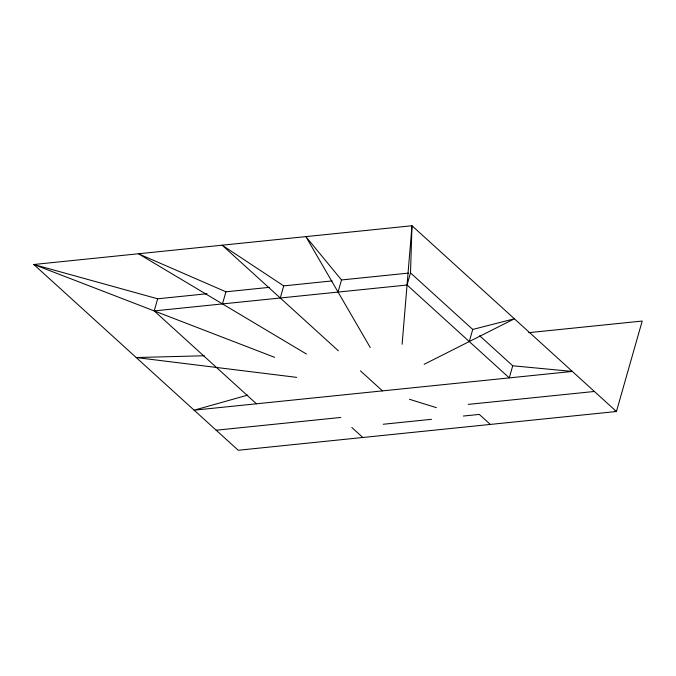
<?xml version="1.0" encoding="UTF-8"?>
<svg xmlns="http://www.w3.org/2000/svg" width="676" height="676" viewBox="0 0 676 676"><rect width="100%" height="100%" fill="white"/><g stroke="black" fill="none" stroke-linecap="round" stroke-linejoin="round"><path stroke-width="1.01" d="M479.656 335.727L512.721 365.775L509.273 377.892L407.053 285.01L410.509 272.893L411.997 225.742L33.8 264.493L238.239 450.258L616.436 411.507L642.2 321.049L528.742 332.676M402.11 344.27L411.997 225.742L616.436 411.507L614.34 411.312M256.432 403.792L154.213 310.909L157.66 298.792L207.017 293.739M222.472 303.913L225.919 291.804L269.259 287.359M280.261 297.998L283.709 285.88L332.212 280.912M338.051 292.074L341.507 279.957L305.865 236.617L370.245 347.532M469.288 341.549L472.735 329.44L514.402 318.793L424.165 364.305M247.746 395.097L194.13 410.18L572.327 371.428L512.721 365.775M341.507 279.957L408.414 273.104M154.213 310.909L407.053 285.01M216.185 430.215L340.788 417.447M468.274 404.392L594.381 391.472M383.216 424.258L431.499 419.306M463.364 416.044L479.301 414.413L490.328 424.427M204.203 355.753L136.206 357.545L296.68 377.369M157.66 298.792L33.8 264.493L274.625 357.334M409.445 399.271L436.4 407.653M225.919 291.804L138.436 253.77L306.498 354.063M283.709 285.88L222.15 245.194L338.372 350.802M410.509 272.893L472.735 329.44M360.426 370.837L382.481 390.88M351.816 427.469L362.843 437.49"/></g></svg>
